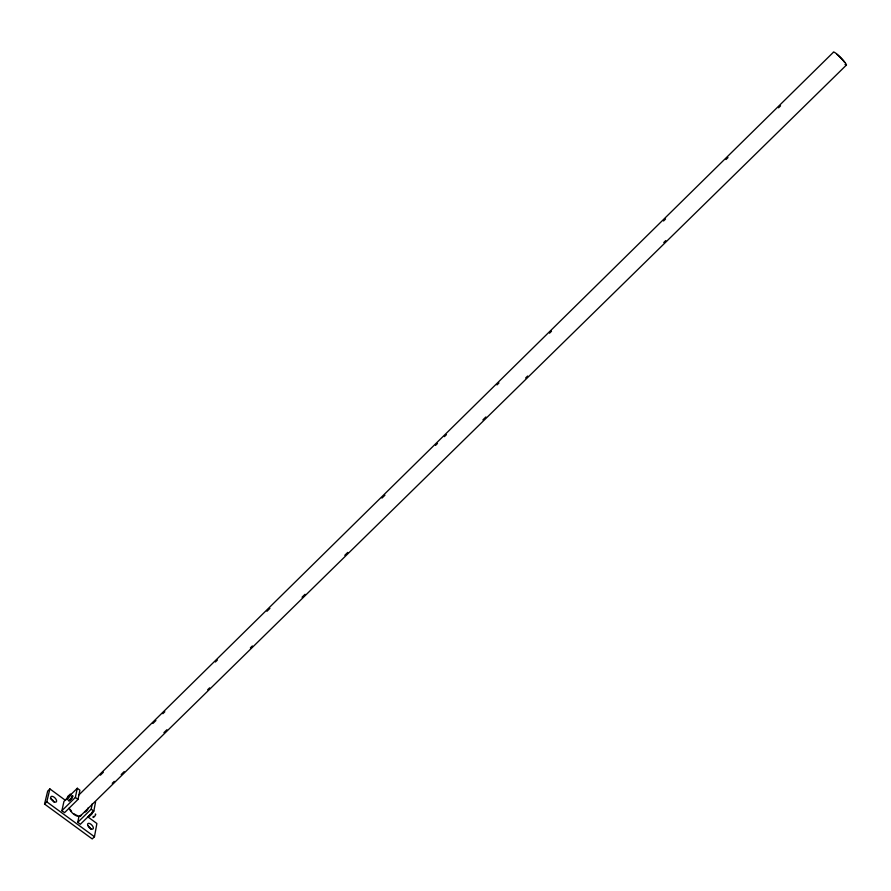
<?xml version="1.0" encoding="UTF-8"?>
<svg xmlns="http://www.w3.org/2000/svg" width="891" height="891" viewBox="0 0 891 891"><rect width="100%" height="100%" fill="white"/><g stroke="black" fill="none" stroke-linecap="round" stroke-linejoin="round"><path stroke-width="1.34" d="M65.555 800.441L49.885 788.914L47.68 791.108L44.55 804.061L92.218 838.932L94.457 836.749L96.885 823.507L87.931 816.913M79.11 815.644L77.751 822.337L80.379 824.264L93.833 811.111L95.582 801.822M77.751 822.337L91.205 809.162L92.218 803.86M66.814 798.592L63.952 801.41L61.891 810.71L64.542 812.659L77.996 799.416L79.912 790.206L77.294 788.257L70.623 794.828M61.891 810.71L75.356 797.456L77.294 788.257M44.55 804.061L46.789 801.844L49.885 788.914M93.41 811.088L91.929 813.906L89.601 816.178L88.777 815.621M78.943 794.895L833.263 52.391A9.322 1.37 45.5 0 1 841.193 58.104A9.322 1.37 45.5 0 1 845.737 65.299M100.393 775.181L103.367 772.252M152.94 723.47L155.914 720.541M162.853 713.713L164.835 711.764M215.399 662.002L217.382 660.053M266.955 611.271L269.928 608.341M381.972 498.091L384.945 495.162M435.51 445.4L437.492 443.451M444.431 436.623L446.413 434.663M496.978 384.912L498.96 382.952M549.524 333.201L551.507 331.24M663.55 220.99L665.532 219.041M726.009 159.522L727.992 157.573M778.556 107.811L780.538 105.862M112.244 783.323L114.237 781.374M121.187 774.557L124.172 771.628M163.922 732.658L166.895 729.74M207.648 689.79L209.63 687.841M250.371 647.891L252.365 645.942M302.049 597.215L305.034 594.297M344.784 555.316L347.757 552.398M482.911 419.884L485.896 416.955M525.645 377.984L527.628 376.035M663.773 242.541L665.766 240.592M80.079 816.267L846.45 65.021M71.614 796.721L71.202 798.648L69.398 799.661M72.249 795.54L73.062 796.053L71.536 798.859L69.208 801.154L68.418 800.63M46.789 801.844L94.457 836.749M75.356 797.456L77.996 799.416M91.205 809.162L93.833 811.111M77.116 815.443A7.173 3.531 45.5 0 1 74.22 813.917M71.536 811.345A7.173 3.531 45.5 0 1 70.233 809.351M836.66 54.173A8.164 1.192 45.5 0 1 844.701 62.493M845.626 64.23A8.164 1.192 45.5 0 1 845.013 64.486M81.382 814.619A8.186 4.032 45.5 0 1 75.768 815.532A8.186 4.032 45.5 0 1 69.052 808.159M50.397 798.603A3.742 1.86 45 0 1 54.195 802.268M88.643 826.358A3.709 1.827 46 0 1 90.927 829.209M71.759 796.454A2.484 0.646 -52.7 0 1 72.104 797.334A2.484 0.646 -52.7 0 1 70.189 799.884A2.484 0.646 -52.7 0 1 69.175 799.884M87.986 808.003A2.473 0.668 -52.9 0 1 86.672 810.843A2.473 0.668 -52.9 0 1 84.946 811.512M95.203 814.14A2.116 0.579 -53 0 1 95.404 815.187A2.116 0.579 -53 0 1 93.499 817.392A2.116 0.579 -53 0 1 93.299 816.334M92.352 811.656A2.116 0.579 -52.9 0 1 91.227 814.096A2.116 0.579 -52.9 0 1 89.746 814.664M67.961 796.365L66.435 799.171L67.226 799.695L71.08 794.594L70.278 794.081L67.961 796.365M87.786 825.489A3.709 1.827 46 0 0 92.753 829.12A3.709 1.827 46 0 0 90.849 824.186A3.709 1.827 46 0 0 87.786 825.489M50.898 798.403A3.742 1.86 45 0 0 55.955 802.112A3.742 1.86 45 0 0 54.128 797.2A3.742 1.86 45 0 0 50.898 798.403"/></g></svg>
